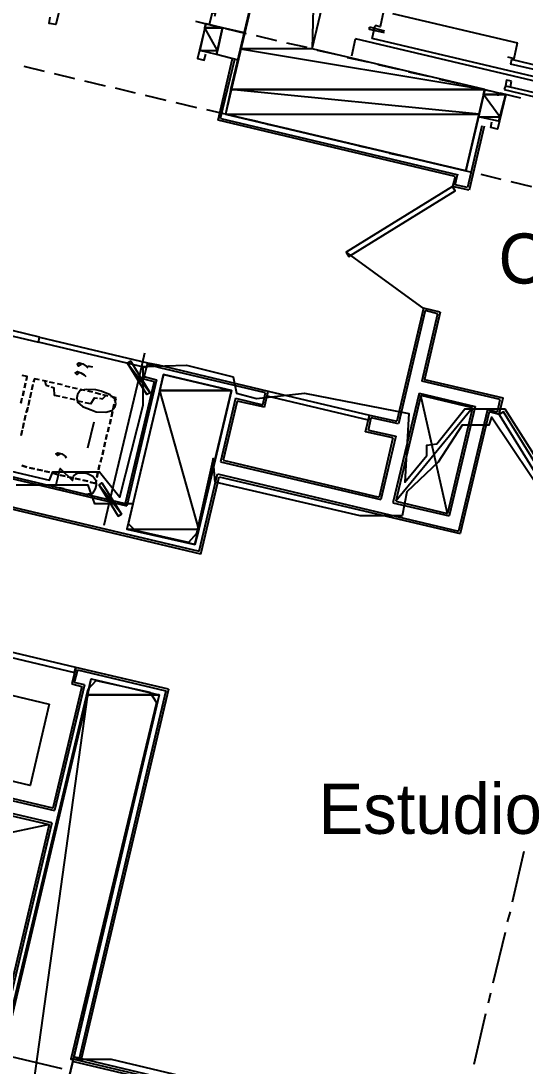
# Model space of a CAD drawing. Header units: feet. Extents: x -84 to 198, y -22 to 181.
# Drawn here: x 64.59 to 76.67, y 88.21 to 113.26 of the extents above; entities that cross this region are included whole.
import ezdxf
from ezdxf.enums import TextEntityAlignment as Align

# ---------------------------------------------------------------- set-up
doc = ezdxf.new("R2010")
doc.units = ezdxf.units.FT
for name, color, linetype in [('A-AREA-COMUN', 252, 'CONTINUOUS'), ('A-AREA-UNIDAD', 30, 'CONTINUOUS'), ('A-LINEA', 7, 'CONTINUOUS'), ('A-LINEA-FINA', 9, 'CONTINUOUS'), ('A-MURO-CONCRETO', 8, 'CONTINUOUS'), ('A-NOMBRE-ESPACIO', 2, 'CONTINUOUS')]:
    doc.layers.add(name, color=color, linetype=linetype)

msp = doc.modelspace()

# ---------------------------------------------------------------- linework, layer by layer
at = {"layer": 'A-AREA-COMUN'}
msp.add_lwpolyline([(61.568, 103.1289), (65.28, 102.2578), (65.36, 102.4533), (66.48, 102.4533), (66.96, 101.8489), (67.52, 104.0533), (67.52, 104.9778), (68.56, 105.0133), (69.68, 104.7289), (69.76, 104.3378), (70.24, 104.2133), (71.392, 104.3378), (73.888, 103.8578), (73.792, 102.2044), (74.32, 102.8444), (74.32, 103.0933), (74.56, 103.1289), (75.232, 103.9644), (76.192, 103.9644), (77.632, 101.6889)], dxfattribs=at)
at = {"layer": 'A-AREA-UNIDAD'}
for points in [[(27.712, 116.5333), (28.88, 112.5689), (29.84, 108.3733), (30.112, 105.2089), (30.048, 100.6044), (29.408, 96.9244), (29.76, 96.8533), (29.952, 97.5289), (31.008, 97.5289), (33.68, 96.8889), (33.792, 96.1244), (46.272, 93.1733), (47.6, 93.0844), (59.568, 90.2933), (59.648, 90.0089), (64.24, 88.9778), (66.208, 97.2444), (66.4, 97.4578), (67.68, 97.1733), (67.84, 96.9244), (65.792, 88.3733), (66.752, 88.3733), (101.088, 80.2133)], [(77.28, 101.6533), (75.872, 103.7689), (75.808, 103.5733), (75.168, 103.5733), (74.592, 102.6844), (73.84, 101.9733), (73.728, 101.4044), (72.72, 101.4044), (69.248, 102.2044), (69.2, 102.7733), (68.8, 100.9778), (68.608, 100.7644), (67.328, 101.0489), (67.168, 101.2089), (67.28, 101.6889), (66.368, 101.6889), (66.208, 102.1333), (64.48, 102.1333)]]:
    msp.add_lwpolyline(points, dxfattribs=at)
at = {"layer": 'A-LINEA'}
for p, q in [((68.7733, 113.2578), (69.2533, 113.1378)), ((73.4933, 113.4444), (76.4933, 112.7378)), ((69.0267, 113.2044), (68.88, 112.5511)), ((69.4267, 113.0978), (69.0267, 113.1911)), ((69.28, 112.4578), (69.4267, 113.0978)), ((69.9467, 112.9778), (69.4267, 113.0978)), ((69.4933, 113.0844), (69.9867, 112.9644)), ((73.3067, 113.0178), (72.9467, 113.1111)), ((73.0133, 112.8444), (73.08, 113.1511)), ((70.2267, 112.9111), (70.72, 112.7911)), ((72.52, 112.4311), (72.6133, 112.8311)), ((80.5333, 110.9644), (72.6133, 112.8311)), ((79.9867, 111.1911), (73.0133, 112.8444)), ((69.28, 112.4578), (68.88, 112.5511)), ((70.96, 112.7378), (71.44, 112.6311)), ((71.6933, 112.5644), (72.1733, 112.4578)), ((69.8, 112.3244), (69.28, 112.4578)), ((69.32, 110.8844), (69.6667, 112.3644)), ((69.3733, 110.9244), (69.72, 112.3511)), ((72.4133, 112.3911), (72.9067, 112.2844)), ((76.3467, 112.3378), (76.32, 112.2311)), ((79.8667, 111.4978), (76.3467, 112.3378)), ((64.6667, 112.1778), (65.1467, 112.0578)), ((65.3867, 112.0044), (65.88, 111.8844)), ((73.1467, 112.2178), (73.64, 112.1111)), ((73.88, 112.0444), (74.36, 111.9378)), ((79.84, 111.4044), (76.32, 112.2311)), ((66.12, 111.8311), (66.6133, 111.7111)), ((74.6133, 111.8711), (75.0933, 111.7644)), ((76.32, 111.6844), (76.3467, 111.8178)), ((66.8533, 111.6578), (67.3333, 111.5378)), ((75.3333, 111.6978), (75.8267, 111.5911)), ((76.2, 111.4978), (76.04, 110.8578)), ((76.0667, 111.5378), (76.56, 111.4178)), ((76.1733, 111.6178), (79.6933, 110.7778)), ((76.2, 111.7111), (79.72, 110.8844)), ((67.5733, 111.4844), (68.0667, 111.3644)), ((68.3067, 111.3111), (68.8, 111.1911)), ((69.04, 111.1378), (69.52, 111.0311)), ((75, 109.5378), (69.32, 110.8844)), ((69.3867, 110.9244), (75.0667, 109.5778)), ((69.7733, 110.9644), (70.2533, 110.8578)), ((70.4933, 110.7911), (70.9867, 110.6844)), ((75.64, 110.7511), (75.2933, 109.2711)), ((75.6933, 110.7378), (75.3333, 109.2044)), ((71.2267, 110.6178), (71.72, 110.5111)), ((71.96, 110.4444), (72.44, 110.3378)), ((72.6933, 110.2711), (73.1733, 110.1644)), ((73.4133, 110.0978), (73.9067, 109.9911)), ((74.1467, 109.9378), (74.64, 109.8178)), ((74.88, 109.7644), (75.36, 109.6444)), ((75, 109.5378), (74.9333, 109.2978)), ((75.6133, 109.5911), (76.0933, 109.4711)), ((75.3333, 109.2044), (74.9333, 109.2978)), ((76.3333, 109.4178), (76.8267, 109.2978)), ((72.3908, 107.7095), (74.2478, 106.3652)), ((74.24, 106.3778), (73.6, 103.6711)), ((74.28, 106.3244), (73.64, 103.6044)), ((74.5733, 106.2444), (74.2, 104.6311)), ((74.64, 106.2844), (74.24, 106.3778)), ((74.64, 106.2844), (74.24, 106.3778)), ((74.5733, 106.2444), (74.28, 106.3244)), ((68.9067, 100.4844), (49.44, 105.0844)), ((49.5067, 105.1244), (68.8667, 100.5511)), ((66.32, 104.9644), (66.2, 104.9911)), ((67.6267, 105.0711), (67.5333, 104.6844)), ((67.6267, 105.0711), (67.88, 105.0178)), ((67.92, 104.9511), (67.6267, 105.0311)), ((67.88, 105.0178), (70.52, 104.3911)), ((64.7467, 104.7378), (64.6267, 104.7644)), ((67.5467, 104.7378), (67.84, 104.6578)), ((70.4533, 104.3511), (67.92, 104.9511)), ((64.68, 104.4711), (64.7067, 104.5911)), ((64.7067, 104.5778), (64.68, 104.4578)), ((64.7333, 104.7111), (64.72, 104.6444)), ((64.88, 104.5511), (64.8533, 104.4311)), ((64.8533, 104.4178), (64.88, 104.5378)), ((64.8933, 104.6044), (64.92, 104.6711)), ((65.04, 104.6578), (64.92, 104.6844)), ((65.2267, 104.6178), (65.1067, 104.6444)), ((65.2267, 104.6178), (65.1067, 104.6444)), ((65.4, 104.5778), (65.28, 104.6044)), ((65.4, 104.5778), (65.28, 104.6044)), ((65.5867, 104.5378), (65.4667, 104.5644)), ((65.5867, 104.5378), (65.4667, 104.5644)), ((65.7733, 104.4844), (65.6533, 104.5111)), ((65.7733, 104.4844), (65.6533, 104.5111)), ((67.7867, 104.6178), (67.0933, 101.6978)), ((67.84, 104.6578), (67.1333, 101.6444)), ((67.5333, 104.6844), (67.7867, 104.6178)), ((76.08, 104.1911), (74.2, 104.6311)), ((64.6, 104.0978), (64.6267, 104.2311)), ((64.64, 104.2844), (64.6667, 104.4044)), ((64.6667, 104.3911), (64.64, 104.2711)), ((64.84, 104.3644), (64.8133, 104.2444)), ((64.8133, 104.2311), (64.84, 104.3511)), ((65.5333, 104.2578), (65.4, 104.2844)), ((65.7067, 104.2178), (65.5867, 104.2444)), ((65.9467, 104.4444), (65.8267, 104.4711)), ((65.9467, 104.4444), (65.8267, 104.4711)), ((66.1333, 104.4044), (66.0133, 104.4311)), ((66.1333, 104.4044), (66.0133, 104.4311)), ((66.32, 104.3644), (66.2, 104.3911)), ((66.32, 104.3644), (66.2, 104.3911)), ((66.5067, 104.3111), (66.3733, 104.3511)), ((66.5067, 104.3111), (66.3733, 104.3511)), ((66.68, 104.2711), (66.56, 104.2978)), ((66.68, 104.2711), (66.56, 104.2978)), ((66.8667, 104.2311), (66.7467, 104.2578)), ((70.3867, 104.0578), (70.4533, 104.3511)), ((70.4267, 104.0044), (70.52, 104.3911)), ((74.1333, 104.3378), (73.5067, 101.7111)), ((74.1733, 104.2844), (73.5733, 101.7511)), ((74.1333, 104.3378), (75.48, 104.0178)), ((75.4133, 103.9911), (74.1733, 104.2844)), ((74.8133, 101.4578), (74.1733, 104.2844)), ((76.0533, 103.8311), (76.1467, 104.2311)), ((64.6133, 104.2178), (64.5867, 104.0978)), ((64.72, 103.8711), (64.76, 103.9911)), ((64.76, 104.0044), (64.7333, 103.8844)), ((64.8, 104.1778), (64.7733, 104.0578)), ((64.7733, 104.0444), (64.8, 104.1778)), ((65.8933, 104.1778), (65.7733, 104.2044)), ((66.08, 104.1244), (65.96, 104.1511)), ((66.2667, 104.0844), (66.1333, 104.1111)), ((66.8, 103.9644), (66.8267, 104.0844)), ((66.8267, 104.0711), (66.8, 103.9511)), ((66.8667, 104.2044), (66.84, 104.1378)), ((69.7333, 104.2178), (69.3733, 102.6978)), ((69.7733, 104.1511), (69.44, 102.7378)), ((69.7333, 104.2178), (70.3867, 104.0578)), ((70.4267, 104.0044), (69.7733, 104.1511)), ((75.4133, 103.9911), (73.5733, 101.7511)), ((75.4133, 103.9911), (74.8133, 101.4578)), ((75.48, 104.0178), (74.8533, 101.4044)), ((76.0133, 103.8978), (76.08, 104.1911)), ((64.7067, 103.8178), (64.68, 103.6978)), ((64.68, 103.6844), (64.7067, 103.8044)), ((66.72, 103.6044), (66.7467, 103.7244)), ((66.76, 103.7778), (66.7867, 103.9111)), ((66.7867, 103.8978), (66.76, 103.7778)), ((72.8533, 103.4178), (72.9467, 103.8178)), ((72.8533, 103.4178), (72.9467, 103.8178)), ((72.92, 103.4578), (72.9867, 103.7511)), ((72.9467, 103.8178), (73.6, 103.6711)), ((73.64, 103.6044), (72.9867, 103.7511)), ((75.7733, 103.9511), (75.08, 101.0311)), ((75.8133, 103.8978), (75.12, 100.9778)), ((75.7733, 103.9511), (76.0133, 103.8978)), ((76.0533, 103.8311), (75.8133, 103.8978)), ((64.6667, 103.6311), (64.64, 103.5111)), ((64.64, 103.4978), (64.6667, 103.6311)), ((66.2, 103.0311), (66.3467, 103.6578)), ((66.6933, 103.5244), (66.6667, 103.4044)), ((66.68, 103.4178), (66.7067, 103.5378)), ((66.7467, 103.7111), (66.72, 103.5911)), ((64.6267, 103.4578), (64.6, 103.3378)), ((64.6, 103.3244), (64.6267, 103.4444)), ((66.6267, 103.2311), (66.6533, 103.3511)), ((66.6533, 103.3511), (66.6267, 103.2311)), ((73.5067, 103.2711), (72.8533, 103.4178)), ((72.92, 103.4578), (73.5733, 103.3111)), ((73.5067, 103.2711), (73.1733, 101.8444)), ((73.5733, 103.3111), (73.2133, 101.7911)), ((61.3467, 103.0044), (67.1333, 101.6444)), ((61.4133, 103.0444), (67.0933, 101.6978)), ((66.5467, 102.8711), (66.5733, 102.9911)), ((66.5733, 102.9778), (66.5467, 102.8578)), ((66.5867, 103.0578), (66.6133, 103.1778)), ((66.6133, 103.1644), (66.5867, 103.0444)), ((66.5333, 102.8044), (66.4933, 102.6844)), ((66.5067, 102.6844), (66.5333, 102.8044)), ((69.44, 102.7378), (73.1733, 101.8444)), ((64.6133, 102.6044), (64.7333, 102.5644)), ((64.7333, 102.5644), (64.6133, 102.6044)), ((64.8, 102.5511), (64.92, 102.5244)), ((64.92, 102.5244), (64.8, 102.5511)), ((64.9867, 102.5111), (65.1067, 102.4844)), ((65.1067, 102.4844), (64.9867, 102.5111)), ((65.16, 102.4711), (65.28, 102.4444)), ((65.28, 102.4444), (65.16, 102.4711)), ((66.4533, 102.5111), (66.48, 102.6311)), ((66.48, 102.6178), (66.4533, 102.4978)), ((69.3733, 102.6978), (73.2133, 101.7911)), ((65.3467, 102.4311), (65.4667, 102.3911)), ((65.4667, 102.3911), (65.3467, 102.4311)), ((65.5333, 102.3778), (65.6533, 102.3511)), ((65.6533, 102.3511), (65.5333, 102.3778)), ((65.7067, 102.3378), (65.84, 102.3111)), ((65.84, 102.3111), (65.7067, 102.3378)), ((65.8933, 102.2978), (66.0133, 102.2711)), ((66.0133, 102.2711), (65.8933, 102.2978)), ((66.08, 102.2578), (66.2, 102.2311)), ((66.2, 102.2311), (66.08, 102.2578)), ((66.4133, 102.3244), (66.44, 102.4444)), ((66.44, 102.4311), (66.4133, 102.3111)), ((68.8667, 100.5511), (69.3067, 102.4044)), ((68.9067, 100.4844), (69.3467, 102.3378)), ((69.3067, 102.4044), (75.08, 101.0311)), ((69.3467, 102.3378), (75.12, 100.9778)), ((65.6267, 102.0444), (65.52, 102.0711)), ((73.5733, 101.7511), (74.8133, 101.4578)), ((73.5067, 101.7111), (74.8533, 101.4044)), ((65.9067, 97.7644), (65.8133, 97.3778)), ((65.9467, 97.7111), (65.8667, 97.4044)), ((68.1333, 97.2444), (65.9067, 97.7644)), ((65.9467, 97.7111), (68.0667, 97.2044)), ((63.32, 97.3511), (65.2667, 96.8844)), ((66.12, 97.3511), (65.4, 94.3378)), ((65.8133, 97.3778), (66.0533, 97.3111)), ((66.12, 97.3511), (65.8667, 97.4044)), ((68.1333, 97.2444), (66.04, 88.3778)), ((68.0667, 97.2044), (65.9867, 88.3911)), ((61.08, 95.3511), (65.4, 94.3378)), ((60.6533, 95.0844), (65.2667, 94.0044)), ((65.3333, 94.0444), (60.72, 95.1244)), ((65.2667, 94.0044), (62.8667, 93.4844)), ((65.2667, 94.0044), (64.2133, 89.5511)), ((65.3333, 94.0444), (64.2533, 89.4844)), ((76.3733, 92.1511), (76.6533, 93.3644)), ((76.2533, 91.6711), (76.32, 91.9111)), ((75.9067, 90.2044), (76.2, 91.4178)), ((75.8, 89.7244), (75.8533, 89.9644)), ((75.4533, 88.2578), (75.7333, 89.4711)), ((64.36, 88.4444), (65.5733, 88.1511)), ((101.3467, 79.9244), (65.8267, 88.3244)), ((101.36, 79.9778), (65.84, 88.3778)), ((101.3733, 80.0178), (65.8533, 88.4311))]:
    msp.add_line(p, q, dxfattribs=at)
for points in [[(77.6267, 119.7244), (78.0933, 121.6711), (72.3333, 123.0311), (69.4933, 111.0311), (75.2533, 109.6711), (75.7067, 111.6178), (71.5733, 112.5911), (73.4933, 120.7111), (77.6267, 119.7244)], [(65.44, 113.9778), (65.4533, 114.0444), (65.6267, 114.0044), (65.4267, 113.1778), (65.2667, 113.2044), (65.2933, 113.3511)], [(73.3333, 113.4844), (73.28, 113.4978), (73.2, 113.1244), (73.08, 113.1511)], [(69.24, 113.3778), (69.2533, 113.4444), (69.1733, 113.4578), (69.1067, 113.1778), (69.0267, 113.1911), (68.8267, 112.3644), (68.9867, 112.3244), (69.0267, 112.4711)], [(73.3067, 112.9778), (72.9467, 113.0578), (72.9467, 113.1111)], [(76.2533, 112.4044), (76.4133, 112.3644), (76.4933, 112.7378)], [(76.3467, 111.8178), (76.2267, 111.8444), (76.2, 111.7111), (76.1733, 111.6178)], [(76.04, 110.8578), (75.56, 110.9644), (75.7067, 111.6178), (76.2, 111.4978)], [(76.0267, 111.4711), (76.04, 111.5378), (76.2133, 111.4978), (76.0133, 110.6711), (75.8533, 110.7111), (75.88, 110.8444)], [(75.2933, 109.2711), (75, 109.3378), (75.0533, 109.5778)], [(74.9333, 109.2978), (72.3867, 107.7244), (72.4533, 107.6178), (75, 109.1911), (74.9333, 109.2978)], [(62.4133, 106.1778), (65.0133, 105.5644), (65.04, 105.6844), (62.44, 106.3111), (62.4133, 106.1778)], [(74.64, 106.2844), (74.2667, 104.6711), (76.1467, 104.2311)], [(67.6, 104.9511), (65.0133, 105.5644), (65.04, 105.6844), (67.6267, 105.0711), (67.6, 104.9511)], [(66.5867, 101.1778), (66.7333, 101.7911), (67.4267, 104.7111), (67.56, 105.3111)], [(65.9867, 105.0711), (66.0267, 105.0178), (65.9733, 104.9911), (65.9467, 105.0444), (65.9867, 105.0711), (66.08, 105.0444), (66.16, 104.9911), (66.2, 104.9511)], [(64.72, 104.6444), (64.7467, 104.7378), (64.6267, 104.7644)], [(65.9467, 104.8578), (65.9733, 104.8178), (65.9333, 104.7911), (65.8933, 104.8311), (65.9467, 104.8578), (66.0267, 104.8311), (66.1067, 104.7778), (66.1467, 104.7378)], [(68.76, 100.7111), (69.64, 104.4044), (68.0133, 104.7911), (67.1333, 101.0844), (68.76, 100.7111)], [(65.04, 104.6578), (64.92, 104.6844), (64.8933, 104.6044)], [(65.2667, 104.4978), (65.2, 104.5244), (65.1733, 104.6311)], [(65.4, 104.2844), (65.3867, 104.4578), (65.32, 104.4844)], [(65.9333, 104.2311), (65.9467, 104.1244), (66.0667, 104.0178), (66.28, 103.9378), (66.4, 103.8978), (66.6267, 103.8844), (66.7733, 103.9244), (66.8533, 104.0178), (66.8667, 104.0844), (66.84, 104.2044), (66.7333, 104.2978), (66.52, 104.3911), (66.3867, 104.4178), (66.16, 104.4311), (66.0133, 104.4044), (65.9467, 104.3111), (65.9333, 104.2311)], [(66.2667, 104.0844), (66.36, 104.2311), (66.4267, 104.2178)], [(66.48, 104.2178), (66.5467, 104.2044), (66.6267, 104.2844)], [(66.84, 104.1511), (66.8667, 104.2311), (66.7467, 104.2578)], [(72.92, 103.6978), (70.4933, 104.2711), (70.52, 104.3911), (72.9467, 103.8178), (72.92, 103.6978)], [(76.0533, 103.8311), (77.6267, 101.2844), (77.7333, 101.3511), (76.16, 103.8978), (76.0533, 103.8311)], [(65.48, 102.9111), (65.52, 102.8711), (65.4667, 102.8444), (65.4267, 102.8844), (65.48, 102.9111), (65.5733, 102.8844), (65.6533, 102.8311), (65.68, 102.7911)], [(65.44, 102.1511), (65.5333, 102.5378), (65.8267, 102.2444), (65.8533, 102.3511), (65.92, 102.4044), (65.96, 102.4311), (66.1067, 102.4311), (66.1867, 102.4178), (66.32, 102.3511), (66.3867, 102.2578), (66.4, 102.1378), (66.3733, 102.0444), (66.3067, 101.9378), (66.2533, 101.9244), (66.16, 101.9111)], [(66.2533, 102.2044), (66.3867, 102.1778), (66.4, 102.2578)], [(66.4, 102.2578), (66.3867, 102.1778), (66.2533, 102.2044)], [(65.9067, 97.7644), (63.1467, 98.4178), (63.12, 98.2978), (65.88, 97.6444), (65.9067, 97.7644)], [(67.9067, 97.1111), (63.6533, 79.0978), (62.0267, 79.4844), (66.28, 97.4978), (67.9067, 97.1111)], [(66.0533, 97.3111), (65.36, 94.3911), (61.1467, 95.3911)], [(65.2667, 96.8844), (64.8133, 94.9378), (62.8667, 95.4044), (63.32, 97.3511)]]:
    msp.add_lwpolyline(points, dxfattribs=at)
at = {"layer": 'A-LINEA-FINA'}
for points in [[(67.2267, 105.1111), (67.1467, 105.0578), (67.6933, 104.3511), (67.2267, 105.1111)], [(67.1467, 105.0578), (67.6933, 104.3511), (67.6133, 104.3111), (67.1467, 105.0578), (67.1467, 105.0578)], [(67, 101.4444), (66.4667, 102.1378), (66.5333, 102.1911), (67, 101.4444), (67, 101.4444)], [(66.92, 101.3911), (67, 101.4444), (66.4667, 102.1378), (66.92, 101.3911)]]:
    msp.add_lwpolyline(points, dxfattribs=at)
at = {"layer": 'A-MURO-CONCRETO'}
for points in [[(71.7733, 120.7111), (71.5733, 112.5911), (69.8533, 112.5911), (71.7733, 120.7111), (71.7733, 120.7111)], [(73.4933, 120.7111), (71.7733, 120.7111), (71.5733, 112.5911), (73.4933, 120.7111)], [(69, 113.0978), (68.88, 112.5511), (69.3067, 112.5511), (69, 113.0978)], [(69.0267, 113.2044), (69.4267, 113.0978), (69, 113.0978), (69.0267, 113.2044), (69.0267, 113.2044)], [(69, 113.0978), (69.4267, 113.0978), (69.3067, 112.5511), (69, 113.0978), (69, 113.0978)], [(68.88, 112.5511), (69.3067, 112.5511), (69.28, 112.4578), (68.88, 112.5511), (68.88, 112.5511)], [(69.8533, 112.5911), (75.7067, 111.6178), (69.6267, 111.6178), (69.8533, 112.5911), (69.8533, 112.5911)], [(71.5733, 112.5911), (69.8533, 112.5911), (75.7067, 111.6178), (71.5733, 112.5911)], [(69.6267, 111.6178), (69.4933, 111.0311), (75.5733, 111.0311), (69.6267, 111.6178)], [(69.6267, 111.6178), (75.7067, 111.6178), (75.5733, 111.0311), (69.6267, 111.6178), (69.6267, 111.6178)], [(75.68, 111.4978), (75.56, 110.9644), (76.0667, 110.9644), (75.68, 111.4978)], [(75.7067, 111.6178), (76.2, 111.4978), (75.68, 111.4978), (75.7067, 111.6178), (75.7067, 111.6178)], [(75.68, 111.4978), (76.2, 111.4978), (76.0667, 110.9644), (75.68, 111.4978), (75.68, 111.4978)], [(69.4933, 111.0311), (75.5733, 111.0311), (75.2533, 109.6711), (69.4933, 111.0311), (69.4933, 111.0311)], [(75.56, 110.9644), (76.0667, 110.9644), (76.04, 110.8578), (75.56, 110.9644), (75.56, 110.9644)], [(68.0133, 104.7911), (69.64, 104.4044), (67.92, 104.4044), (68.0133, 104.7911), (68.0133, 104.7911)], [(67.92, 104.4044), (67.1333, 101.0844), (68.8533, 101.0844), (67.92, 104.4044)], [(67.92, 104.4044), (69.64, 104.4044), (68.8533, 101.0844), (67.92, 104.4044), (67.92, 104.4044)], [(67.1333, 101.0844), (68.8533, 101.0844), (68.76, 100.7111), (67.1333, 101.0844), (67.1333, 101.0844)], [(66.28, 97.4978), (67.9067, 97.1111), (66.2, 97.1111), (66.28, 97.4978), (66.28, 97.4978)], [(66.2, 97.1111), (62.0267, 79.4844), (63.7333, 79.4844), (66.2, 97.1111)], [(66.2, 97.1111), (67.9067, 97.1111), (63.7333, 79.4844), (66.2, 97.1111), (66.2, 97.1111)]]:
    msp.add_lwpolyline(points, dxfattribs=at)

# ---------------------------------------------------------------- texts
at = {"layer": 'A-NOMBRE-ESPACIO'}
for s, p in [('Corredor', (79.2, 106.9689)), ('Estudio', (74.4, 93.7778))]:
    msp.add_text(s, height=1.2, dxfattribs=at).set_placement(p, align=Align.CENTER)

doc.saveas('drawing.dxf')
